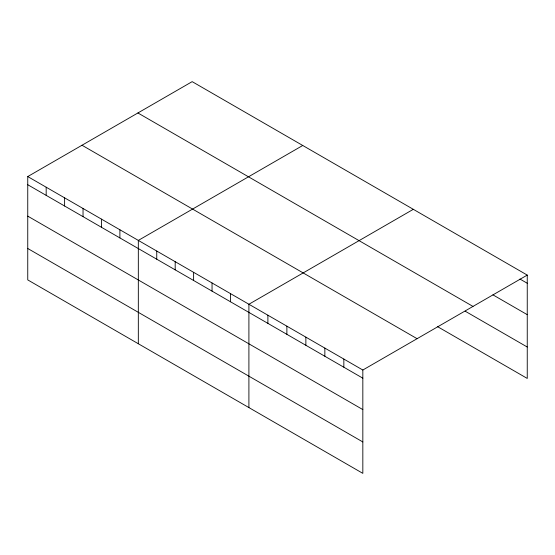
<?xml version="1.0" encoding="UTF-8"?>
<svg xmlns="http://www.w3.org/2000/svg" width="555" height="555" viewBox="0 0 555 555"><rect width="100%" height="100%" fill="white"/><g stroke="black" fill="none" stroke-linecap="round" stroke-linejoin="round"><path stroke-width="0.83" d="M362.831 409.59L362.831 370.025L27.75 176.566L27.75 279.907L362.831 473.36L362.831 409.59L27.75 216.138M437.423 326.569L527.25 378.434L527.25 275.093L192.169 81.641L27.75 176.566M302.746 145.479L138.327 240.405L138.327 343.746M413.322 209.318L248.904 304.251L248.904 407.585M362.831 370.025L527.25 275.093M519.945 279.04L527.25 283.251M492.923 294.844L527.25 314.664M137.911 112.963L472.992 306.422M465.173 311.182L527.25 347.021M82.008 145.244L417.089 338.696M27.75 184.725L362.831 378.184M27.75 248.494L362.831 441.953M343.843 359.064L343.843 367.223M324.855 348.096L324.855 356.254M305.867 337.135L305.867 345.293M286.879 326.173L286.879 334.332M267.892 315.212L267.892 323.371M230.471 293.609L230.471 301.767M212.045 282.967L212.045 291.125M193.612 272.332L193.612 280.49M175.186 261.689L175.186 269.848M156.753 251.047L156.753 259.206M119.894 229.77L119.894 237.928M101.468 219.128L101.468 227.286M83.035 208.486L83.035 216.644M64.609 197.851L64.609 206.009M46.176 187.208L46.176 195.367"/></g></svg>
